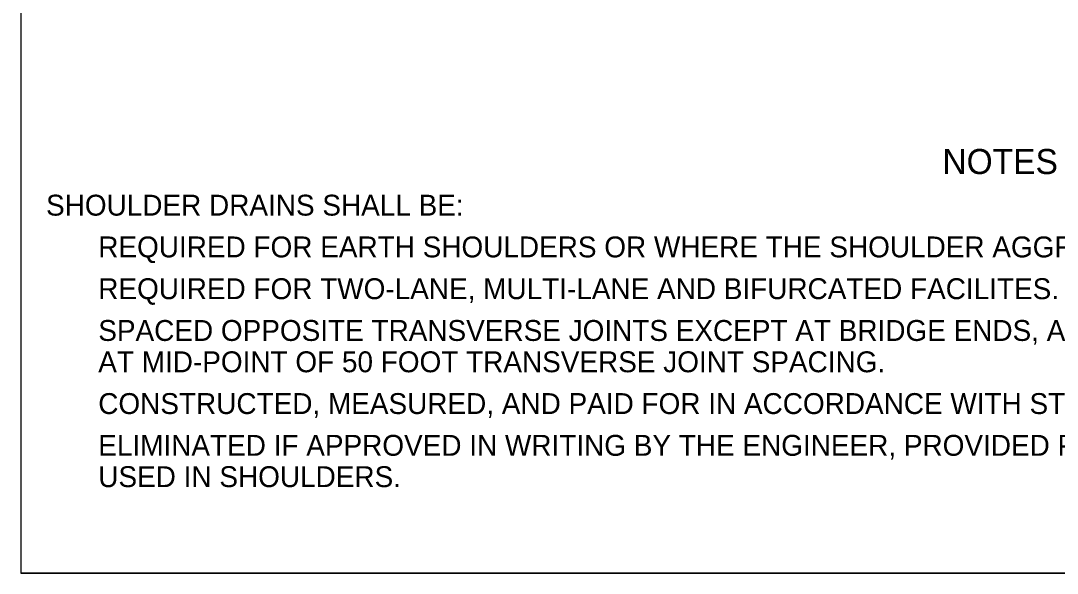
# Model space of a CAD drawing. Extents: x 1007 to 1035.5, y 1000.5 to 1021.5.
# Drawn here: x 1007 to 1016.92, y 1000.5 to 1005.79 of the extents above; entities that cross this region are included whole.
import ezdxf

# ---------------------------------------------------------------- set-up
doc = ezdxf.new("R2010")
doc.units = 0
for name, color, linetype in [('Level 1', 7, 'Continuous'), ('Level 10', 7, 'Continuous'), ('Level 11', 7, 'Continuous')]:
    doc.layers.add(name, color=color, linetype=linetype)

msp = doc.modelspace()

# ---------------------------------------------------------------- linework, layer by layer
at = {"layer": 'Level 10'}
for p in [(1007, 1021.5), (1035.5, 1000.5)]:
    msp.add_line(p, (1007, 1000.5), dxfattribs=at)
at = {"layer": 'Level 11'}
msp.add_lwpolyline([(1007, 1000.5), (1035.5, 1000.5), (1035.5, 1021.5), (1007, 1021.5)], close=True, dxfattribs=at)

# ---------------------------------------------------------------- texts
at = {"layer": 'Level 1'}
for s, height, p in [('NOTES', 0.24, (1015.8236, 1004.3233)), ('SHOULDER DRAINS SHALL BE:', 0.2, (1007.2423, 1003.9252)), ('REQUIRED FOR EARTH SHOULDERS OR WHERE THE SHOULDER AGGREGATE IS LESS THAN PAVEMENT THICKNESS.', 0.2, (1007.7423, 1003.5252)), ('REQUIRED FOR TWO-LANE, MULTI-LANE AND BIFURCATED FACILITES.', 0.2, (1007.7423, 1003.1252)), ('SPACED OPPOSITE TRANSVERSE JOINTS EXCEPT AT BRIDGE ENDS, AND ON LOW SIDE OF SUPERELEVATED CURVES', 0.2, (1007.7423, 1002.7252)), ('AT MID-POINT OF 50 FOOT TRANSVERSE JOINT SPACING.', 0.2, (1007.7423, 1002.4252)), ('CONSTRUCTED, MEASURED, AND PAID FOR IN ACCORDANCE WITH STANDARD SPECIFICATIONS.', 0.2, (1007.7423, 1002.0252)), ('ELIMINATED IF APPROVED IN WRITING BY THE ENGINEER, PROVIDED POROUS ROCK OR POROUS BANK GRAVEL IS ', 0.2, (1007.7423, 1001.6252)), ('USED IN SHOULDERS.', 0.2, (1007.7423, 1001.3252))]:
    msp.add_text(s, height=height, dxfattribs=at).set_placement(p)

doc.saveas('drawing.dxf')
